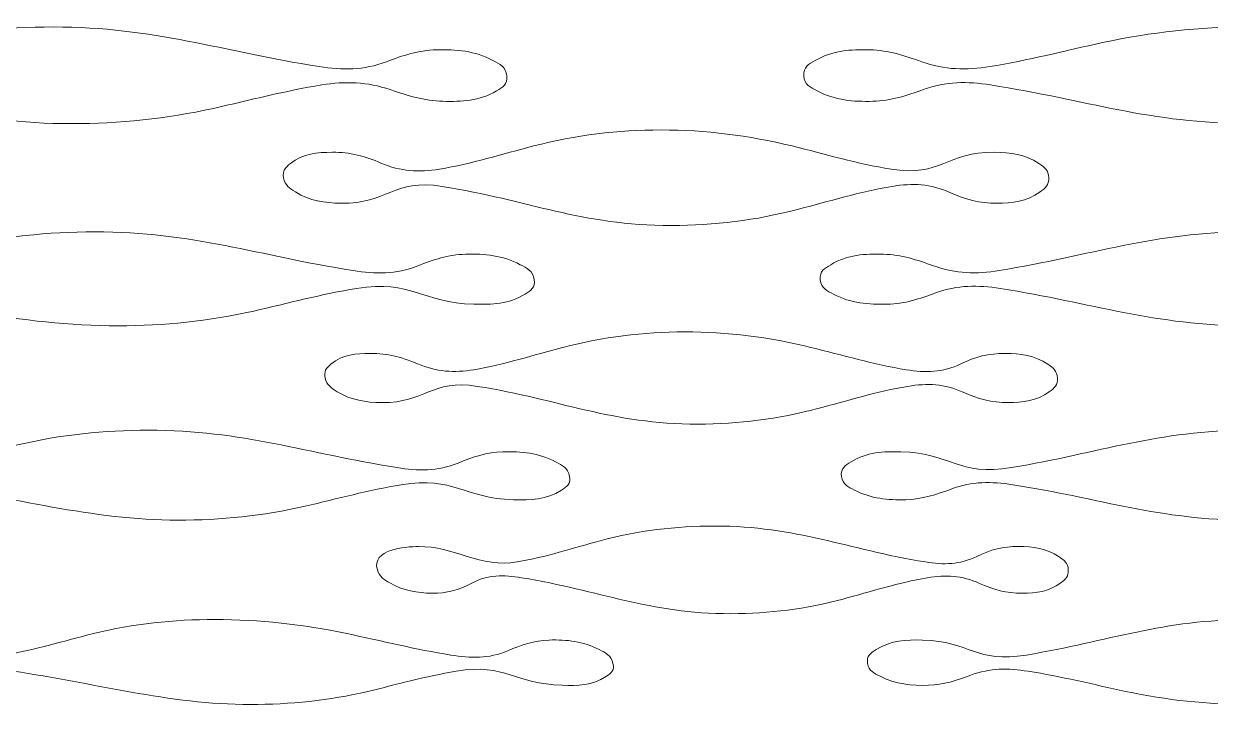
# Model space of a CAD drawing. Header units: centimetres. Extents: x -29.7 to 21.6, y -14.4 to 13.7.
# Drawn here: x -17.531 to -14.501, y -12.594 to -10.849 of the extents above; entities that cross this region are included whole.
import ezdxf

# ---------------------------------------------------------------- set-up
doc = ezdxf.new("R2010")
doc.units = ezdxf.units.CM
doc.header["$MEASUREMENT"] = 0
doc.layers.add('Layer 1', color=7, linetype='Continuous')

msp = doc.modelspace()

# ---------------------------------------------------------------- linework, layer by layer
at = {"layer": 'Layer 1', "color": 1, "lineweight": 9}
for points, knots in [([(-19.38621, -4.44965), (-19.38621, -7.29819), (-19.38621, -8.72246), (-19.13695, -10.14675), (-19.13695, -10.14675), (-18.88772, -11.57102), (-18.38924, -12.99531), (-16.39522, -14.41959)], [0, 0, 0, 0, 0.3333333, 0.3333333, 0.3333333, 0.3333333, 1, 1, 1, 1]), ([(-18.5736, -10.98202), (-18.57831, -10.96055), (-18.56633, -10.95267), (-18.55092, -10.94284), (-18.55092, -10.94284), (-18.50693, -10.91477), (-18.46353, -10.91444), (-18.41512, -10.91562), (-18.41512, -10.91562), (-18.27364, -10.91909), (-18.25201, -10.98282), (-18.10215, -10.95822), (-18.10215, -10.95822), (-18.00828, -10.94278), (-17.91671, -10.918), (-17.82412, -10.89717), (-17.82412, -10.89717), (-17.70201, -10.86969), (-17.58052, -10.8573), (-17.45549, -10.8573)], [0, 0, 0, 0, 0.1666667, 0.1666667, 0.1666667, 0.1666667, 0.3333333, 0.3333333, 0.3333333, 0.3333333, 0.5, 0.5, 0.5, 0.5, 0.6666667, 0.6666667, 0.6666667, 0.6666667, 1, 1, 1, 1]), ([(-16.29776, -10.98202), (-16.30012, -10.95846), (-16.3156, -10.95204), (-16.33288, -10.94284), (-16.33288, -10.94284), (-16.38001, -10.91788), (-16.42618, -10.91435), (-16.47734, -10.91562), (-16.47734, -10.91562), (-16.5229, -10.91676), (-16.56338, -10.93009), (-16.60495, -10.94597), (-16.60495, -10.94597), (-16.66308, -10.96821), (-16.71721, -10.96753), (-16.77677, -10.95822), (-16.77677, -10.95822), (-17.02721, -10.91911), (-17.19655, -10.8573), (-17.45549, -10.8573)], [0, 0, 0, 0, 0.1666667, 0.1666667, 0.1666667, 0.1666667, 0.3333333, 0.3333333, 0.3333333, 0.3333333, 0.5, 0.5, 0.5, 0.5, 0.6666667, 0.6666667, 0.6666667, 0.6666667, 1, 1, 1, 1]), ([(-15.53915, -10.98202), (-15.54049, -10.95917), (-15.52652, -10.95226), (-15.51025, -10.94284), (-15.51025, -10.94284), (-15.46466, -10.91644), (-15.41989, -10.9144), (-15.37014, -10.91562), (-15.37014, -10.91562), (-15.32305, -10.91676), (-15.28092, -10.9304), (-15.23769, -10.94597), (-15.23769, -10.94597), (-15.17904, -10.96714), (-15.12422, -10.96789), (-15.06393, -10.95822), (-15.06393, -10.95822), (-14.96686, -10.94268), (-14.87201, -10.918), (-14.77622, -10.89717), (-14.77622, -10.89717), (-14.65195, -10.87016), (-14.52833, -10.8573), (-14.40121, -10.8573)], [0, 0, 0, 0, 0.1428571, 0.1428571, 0.1428571, 0.1428571, 0.2857143, 0.2857143, 0.2857143, 0.2857143, 0.4285714, 0.4285714, 0.4285714, 0.4285714, 0.5714286, 0.5714286, 0.5714286, 0.5714286, 0.7142857, 0.7142857, 0.7142857, 0.7142857, 1, 1, 1, 1]), ([(-18.5736, -10.98202), (-18.56672, -11.00526), (-18.5498, -11.01148), (-18.53115, -11.02032), (-18.53115, -11.02032), (-18.48264, -11.04331), (-18.43505, -11.04824), (-18.38278, -11.04694), (-18.38278, -11.04694), (-18.33909, -11.04588), (-18.30051, -11.03308), (-18.26091, -11.01724), (-18.26091, -11.01724), (-18.20343, -10.9943), (-18.15009, -10.99649), (-18.09144, -11.00529), (-18.09144, -11.00529), (-17.84002, -11.04299), (-17.66885, -11.10397), (-17.40942, -11.10397)], [0, 0, 0, 0, 0.1666667, 0.1666667, 0.1666667, 0.1666667, 0.3333333, 0.3333333, 0.3333333, 0.3333333, 0.5, 0.5, 0.5, 0.5, 0.6666667, 0.6666667, 0.6666667, 0.6666667, 1, 1, 1, 1]), ([(-16.29776, -10.98202), (-16.29482, -11.00408), (-16.30807, -11.01101), (-16.32372, -11.02032), (-16.32372, -11.02032), (-16.36823, -11.04682), (-16.41198, -11.04812), (-16.46062, -11.04694), (-16.46062, -11.04694), (-16.50824, -11.04578), (-16.55124, -11.03226), (-16.59527, -11.01724), (-16.59527, -11.01724), (-16.65414, -10.9972), (-16.70935, -10.99557), (-16.7699, -11.00529), (-16.7699, -11.00529), (-16.86337, -11.02028), (-16.95456, -11.04446), (-17.04669, -11.06499), (-17.04669, -11.06499), (-17.16686, -11.09176), (-17.28642, -11.10397), (-17.40942, -11.10397)], [0, 0, 0, 0, 0.1428571, 0.1428571, 0.1428571, 0.1428571, 0.2857143, 0.2857143, 0.2857143, 0.2857143, 0.4285714, 0.4285714, 0.4285714, 0.4285714, 0.5714286, 0.5714286, 0.5714286, 0.5714286, 0.7142857, 0.7142857, 0.7142857, 0.7142857, 1, 1, 1, 1]), ([(-15.53915, -10.98202), (-15.53728, -11.00529), (-15.52194, -11.01135), (-15.50495, -11.02032), (-15.50495, -11.02032), (-15.45844, -11.04488), (-15.41278, -11.04816), (-15.36235, -11.04694), (-15.36235, -11.04694), (-15.31666, -11.04583), (-15.27588, -11.03262), (-15.23406, -11.01724), (-15.23406, -11.01724), (-15.17586, -10.99586), (-15.1216, -10.99604), (-15.062, -11.00529), (-15.062, -11.00529), (-14.81729, -11.04322), (-14.6543, -11.10397), (-14.40121, -11.10397)], [0, 0, 0, 0, 0.1666667, 0.1666667, 0.1666667, 0.1666667, 0.3333333, 0.3333333, 0.3333333, 0.3333333, 0.5, 0.5, 0.5, 0.5, 0.6666667, 0.6666667, 0.6666667, 0.6666667, 1, 1, 1, 1]), ([(-15.90358, -11.12024), (-16.01466, -11.12024), (-16.12159, -11.13333), (-16.22923, -11.16111), (-16.22923, -11.16111), (-16.30905, -11.18173), (-16.38753, -11.20662), (-16.46932, -11.22019), (-16.46932, -11.22019), (-16.52221, -11.22898), (-16.56868, -11.22617), (-16.6188, -11.20463), (-16.6188, -11.20463), (-16.65902, -11.18731), (-16.6982, -11.17664), (-16.74267, -11.17718), (-16.74267, -11.17718), (-16.78205, -11.17764), (-16.81657, -11.17936), (-16.85031, -11.20589), (-16.85031, -11.20589), (-16.86295, -11.2158), (-16.87083, -11.22449), (-16.86766, -11.24222)], [0, 0, 0, 0, 0.1428571, 0.1428571, 0.1428571, 0.1428571, 0.2857143, 0.2857143, 0.2857143, 0.2857143, 0.4285714, 0.4285714, 0.4285714, 0.4285714, 0.5714286, 0.5714286, 0.5714286, 0.5714286, 0.7142857, 0.7142857, 0.7142857, 0.7142857, 1, 1, 1, 1]), ([(-15.90358, -11.12024), (-15.78959, -11.12024), (-15.67975, -11.13406), (-15.5691, -11.16111), (-15.5691, -11.16111), (-15.48502, -11.18168), (-15.40211, -11.20644), (-15.31623, -11.22019), (-15.31623, -11.22019), (-15.18729, -11.24085), (-15.17456, -11.17571), (-15.05215, -11.17718), (-15.05215, -11.17718), (-15.01091, -11.17768), (-14.97456, -11.18155), (-14.93839, -11.20589), (-14.93839, -11.20589), (-14.92451, -11.21518), (-14.91384, -11.2232), (-14.91316, -11.24222)], [0, 0, 0, 0, 0.1666667, 0.1666667, 0.1666667, 0.1666667, 0.3333333, 0.3333333, 0.3333333, 0.3333333, 0.5, 0.5, 0.5, 0.5, 0.6666667, 0.6666667, 0.6666667, 0.6666667, 1, 1, 1, 1]), ([(-16.86766, -11.24222), (-16.86426, -11.26152), (-16.85221, -11.26941), (-16.83745, -11.27854), (-16.83745, -11.27854), (-16.80014, -11.30161), (-16.76284, -11.30674), (-16.72065, -11.30725), (-16.72065, -11.30725), (-16.60276, -11.30863), (-16.58698, -11.24449), (-16.46267, -11.26424), (-16.46267, -11.26424), (-16.2418, -11.29932), (-16.10725, -11.36418), (-15.87727, -11.36418)], [0, 0, 0, 0, 0.2, 0.2, 0.2, 0.2, 0.4, 0.4, 0.4, 0.4, 0.6, 0.6, 0.6, 0.6, 1, 1, 1, 1]), ([(-14.91316, -11.24222), (-14.91247, -11.26082), (-14.92222, -11.26904), (-14.93554, -11.27854), (-14.93554, -11.27854), (-14.97053, -11.30348), (-15.00588, -11.30675), (-15.04616, -11.30725), (-15.04616, -11.30725), (-15.08939, -11.30775), (-15.12717, -11.29739), (-15.16594, -11.2798), (-15.16594, -11.2798), (-15.21543, -11.25737), (-15.26122, -11.25565), (-15.31339, -11.26424), (-15.31339, -11.26424), (-15.39583, -11.27779), (-15.47504, -11.30253), (-15.55544, -11.3233), (-15.55544, -11.3233), (-15.66182, -11.35078), (-15.7674, -11.36418), (-15.87727, -11.36418)], [0, 0, 0, 0, 0.1428571, 0.1428571, 0.1428571, 0.1428571, 0.2857143, 0.2857143, 0.2857143, 0.2857143, 0.4285714, 0.4285714, 0.4285714, 0.4285714, 0.5714286, 0.5714286, 0.5714286, 0.5714286, 0.7142857, 0.7142857, 0.7142857, 0.7142857, 1, 1, 1, 1]), ([(-18.41938, -11.5024), (-18.42524, -11.48254), (-18.41523, -11.47406), (-18.40063, -11.46411), (-18.40063, -11.46411), (-18.35903, -11.43572), (-18.31789, -11.43633), (-18.27181, -11.43747), (-18.27181, -11.43747), (-18.13343, -11.44091), (-18.1139, -11.50392), (-17.96704, -11.47914), (-17.96704, -11.47914), (-17.87778, -11.46408), (-17.79096, -11.4398), (-17.70309, -11.41944), (-17.70309, -11.41944), (-17.58612, -11.39233), (-17.4697, -11.38044), (-17.34981, -11.38044)], [0, 0, 0, 0, 0.1666667, 0.1666667, 0.1666667, 0.1666667, 0.3333333, 0.3333333, 0.3333333, 0.3333333, 0.5, 0.5, 0.5, 0.5, 0.6666667, 0.6666667, 0.6666667, 0.6666667, 1, 1, 1, 1]), ([(-16.22765, -11.5024), (-16.23073, -11.47956), (-16.24588, -11.4731), (-16.26294, -11.46411), (-16.26294, -11.46411), (-16.30866, -11.43999), (-16.35353, -11.43623), (-16.40321, -11.43747), (-16.40321, -11.43747), (-16.44687, -11.43858), (-16.4854, -11.45155), (-16.52499, -11.46716), (-16.52499, -11.46716), (-16.58089, -11.48922), (-16.63273, -11.48815), (-16.69005, -11.47914), (-16.69005, -11.47914), (-16.93358, -11.44081), (-17.0979, -11.38044), (-17.34981, -11.38044)], [0, 0, 0, 0, 0.1666667, 0.1666667, 0.1666667, 0.1666667, 0.3333333, 0.3333333, 0.3333333, 0.3333333, 0.5, 0.5, 0.5, 0.5, 0.6666667, 0.6666667, 0.6666667, 0.6666667, 1, 1, 1, 1]), ([(-15.49709, -11.5024), (-15.49886, -11.48045), (-15.48573, -11.47341), (-15.4701, -11.46411), (-15.4701, -11.46411), (-15.4264, -11.43809), (-15.38343, -11.43628), (-15.33555, -11.43747), (-15.33555, -11.43747), (-15.28993, -11.43861), (-15.24917, -11.45197), (-15.20738, -11.46716), (-15.20738, -11.46716), (-15.15076, -11.48776), (-15.09797, -11.48863), (-15.03975, -11.47914), (-15.03975, -11.47914), (-14.80299, -11.44058), (-14.64671, -11.38044), (-14.40121, -11.38044)], [0, 0, 0, 0, 0.1666667, 0.1666667, 0.1666667, 0.1666667, 0.3333333, 0.3333333, 0.3333333, 0.3333333, 0.5, 0.5, 0.5, 0.5, 0.6666667, 0.6666667, 0.6666667, 0.6666667, 1, 1, 1, 1]), ([(-18.41938, -11.5024), (-18.41064, -11.52449), (-18.39362, -11.53087), (-18.37483, -11.53939), (-18.37483, -11.53939), (-18.32731, -11.56095), (-18.28068, -11.56632), (-18.22962, -11.56507), (-18.22962, -11.56507), (-18.18839, -11.56407), (-18.15222, -11.55186), (-18.11508, -11.53641), (-18.11508, -11.53641), (-18.06005, -11.51353), (-18.00913, -11.51654), (-17.95303, -11.52486), (-17.95303, -11.52486), (-17.85345, -11.53965), (-17.75568, -11.56269), (-17.65717, -11.58247), (-17.65717, -11.58247), (-17.53529, -11.60694), (-17.4141, -11.62009), (-17.28966, -11.62009)], [0, 0, 0, 0, 0.1428571, 0.1428571, 0.1428571, 0.1428571, 0.2857143, 0.2857143, 0.2857143, 0.2857143, 0.4285714, 0.4285714, 0.4285714, 0.4285714, 0.5714286, 0.5714286, 0.5714286, 0.5714286, 0.7142857, 0.7142857, 0.7142857, 0.7142857, 1, 1, 1, 1]), ([(-16.22765, -11.5024), (-16.22393, -11.52326), (-16.2361, -11.53026), (-16.25093, -11.53939), (-16.25093, -11.53939), (-16.29331, -11.56539), (-16.335, -11.5662), (-16.38135, -11.56507), (-16.38135, -11.56507), (-16.51534, -11.56181), (-16.53936, -11.50186), (-16.68108, -11.52486), (-16.68108, -11.52486), (-16.76984, -11.53927), (-16.85637, -11.56262), (-16.94382, -11.58247), (-16.94382, -11.58247), (-17.0584, -11.60848), (-17.17232, -11.62009), (-17.28966, -11.62009)], [0, 0, 0, 0, 0.1666667, 0.1666667, 0.1666667, 0.1666667, 0.3333333, 0.3333333, 0.3333333, 0.3333333, 0.5, 0.5, 0.5, 0.5, 0.6666667, 0.6666667, 0.6666667, 0.6666667, 1, 1, 1, 1]), ([(-15.49709, -11.5024), (-15.49467, -11.52489), (-15.47975, -11.53074), (-15.46319, -11.53939), (-15.46319, -11.53939), (-15.41822, -11.56285), (-15.3741, -11.56625), (-15.32537, -11.56507), (-15.32537, -11.56507), (-15.28161, -11.564), (-15.24263, -11.55128), (-15.20257, -11.53641), (-15.20257, -11.53641), (-15.14664, -11.51565), (-15.09453, -11.51599), (-15.03723, -11.52486), (-15.03723, -11.52486), (-14.80142, -11.56143), (-14.64508, -11.62009), (-14.40121, -11.62009)], [0, 0, 0, 0, 0.1666667, 0.1666667, 0.1666667, 0.1666667, 0.3333333, 0.3333333, 0.3333333, 0.3333333, 0.5, 0.5, 0.5, 0.5, 0.6666667, 0.6666667, 0.6666667, 0.6666667, 1, 1, 1, 1]), ([(-15.8432, -11.6358), (-15.9493, -11.6358), (-16.05129, -11.64823), (-16.15402, -11.67525), (-16.15402, -11.67525), (-16.22958, -11.69511), (-16.30385, -11.71917), (-16.38132, -11.73224), (-16.38132, -11.73224), (-16.43231, -11.74084), (-16.47705, -11.73766), (-16.52529, -11.7172), (-16.52529, -11.7172), (-16.56431, -11.70067), (-16.60233, -11.6902), (-16.64546, -11.69074), (-16.64546, -11.69074), (-16.68271, -11.69118), (-16.71535, -11.69215), (-16.74692, -11.71842), (-16.74692, -11.71842), (-16.75877, -11.72827), (-16.76538, -11.73695), (-16.76146, -11.7535)], [0, 0, 0, 0, 0.1428571, 0.1428571, 0.1428571, 0.1428571, 0.2857143, 0.2857143, 0.2857143, 0.2857143, 0.4285714, 0.4285714, 0.4285714, 0.4285714, 0.5714286, 0.5714286, 0.5714286, 0.5714286, 0.7142857, 0.7142857, 0.7142857, 0.7142857, 1, 1, 1, 1]), ([(-15.8432, -11.6358), (-15.73343, -11.6358), (-15.62759, -11.64919), (-15.52105, -11.67525), (-15.52105, -11.67525), (-15.43998, -11.69505), (-15.36012, -11.71894), (-15.27732, -11.73224), (-15.27732, -11.73224), (-15.2279, -11.74021), (-15.18464, -11.73985), (-15.1377, -11.7172), (-15.1377, -11.7172), (-15.10134, -11.69967), (-15.06593, -11.69023), (-15.02515, -11.69074), (-15.02515, -11.69074), (-14.98548, -11.69123), (-14.95049, -11.69507), (-14.91568, -11.71842), (-14.91568, -11.71842), (-14.90229, -11.72741), (-14.89201, -11.73516), (-14.8911, -11.7535)], [0, 0, 0, 0, 0.1428571, 0.1428571, 0.1428571, 0.1428571, 0.2857143, 0.2857143, 0.2857143, 0.2857143, 0.4285714, 0.4285714, 0.4285714, 0.4285714, 0.5714286, 0.5714286, 0.5714286, 0.5714286, 0.7142857, 0.7142857, 0.7142857, 0.7142857, 1, 1, 1, 1]), ([(-16.76146, -11.7535), (-16.75704, -11.77205), (-16.745, -11.77978), (-16.73039, -11.78854), (-16.73039, -11.78854), (-16.69417, -11.81033), (-16.65798, -11.81574), (-16.61713, -11.81624), (-16.61713, -11.81624), (-16.50565, -11.81758), (-16.49043, -11.75605), (-16.3728, -11.77474), (-16.3728, -11.77474), (-16.15991, -11.80858), (-16.03102, -11.87118), (-15.80936, -11.87118)], [0, 0, 0, 0, 0.2, 0.2, 0.2, 0.2, 0.4, 0.4, 0.4, 0.4, 0.6, 0.6, 0.6, 0.6, 1, 1, 1, 1]), ([(-14.8911, -11.7535), (-14.89024, -11.77127), (-14.89935, -11.77932), (-14.91204, -11.78854), (-14.91204, -11.78854), (-14.9453, -11.8127), (-14.97897, -11.81578), (-15.01739, -11.81624), (-15.01739, -11.81624), (-15.0589, -11.81673), (-15.09509, -11.80665), (-15.13233, -11.78976), (-15.13233, -11.78976), (-15.17973, -11.76825), (-15.22355, -11.76639), (-15.27363, -11.77474), (-15.27363, -11.77474), (-15.35197, -11.78778), (-15.42716, -11.81166), (-15.50348, -11.83172), (-15.50348, -11.83172), (-15.60454, -11.85829), (-15.70489, -11.87118), (-15.80936, -11.87118)], [0, 0, 0, 0, 0.1428571, 0.1428571, 0.1428571, 0.1428571, 0.2857143, 0.2857143, 0.2857143, 0.2857143, 0.4285714, 0.4285714, 0.4285714, 0.4285714, 0.5714286, 0.5714286, 0.5714286, 0.5714286, 0.7142857, 0.7142857, 0.7142857, 0.7142857, 1, 1, 1, 1]), ([(-18.22082, -12.00456), (-18.2435, -11.94721), (-18.12378, -11.94096), (-18.08677, -11.94191), (-18.08677, -11.94191), (-17.95376, -11.94526), (-17.93428, -12.00672), (-17.79289, -11.98211), (-17.79289, -11.98211), (-17.70957, -11.96761), (-17.62866, -11.94413), (-17.54671, -11.92451), (-17.54671, -11.92451), (-17.43619, -11.89806), (-17.32632, -11.88687), (-17.21297, -11.88687)], [0, 0, 0, 0, 0.2, 0.2, 0.2, 0.2, 0.4, 0.4, 0.4, 0.4, 0.6, 0.6, 0.6, 0.6, 1, 1, 1, 1]), ([(-16.13739, -12.00456), (-16.14136, -11.9827), (-16.15604, -11.97629), (-16.17271, -11.96759), (-16.17271, -11.96759), (-16.21666, -11.94467), (-16.25974, -11.94071), (-16.30748, -11.94191), (-16.30748, -11.94191), (-16.34866, -11.94296), (-16.38478, -11.95536), (-16.4219, -11.97055), (-16.4219, -11.97055), (-16.47492, -11.99225), (-16.52395, -11.99069), (-16.57824, -11.98211), (-16.57824, -11.98211), (-16.81248, -11.94508), (-16.97063, -11.88687), (-17.21297, -11.88687)], [0, 0, 0, 0, 0.1666667, 0.1666667, 0.1666667, 0.1666667, 0.3333333, 0.3333333, 0.3333333, 0.3333333, 0.5, 0.5, 0.5, 0.5, 0.6666667, 0.6666667, 0.6666667, 0.6666667, 1, 1, 1, 1]), ([(-15.44293, -12.00456), (-15.44519, -11.98377), (-15.43311, -11.9767), (-15.41825, -11.96759), (-15.41825, -11.96759), (-15.37698, -11.94225), (-15.33634, -11.94077), (-15.29087, -11.94191), (-15.29087, -11.94191), (-15.16159, -11.94519), (-15.14582, -12.00485), (-15.00856, -11.98211), (-15.00856, -11.98211), (-14.78299, -11.94473), (-14.63532, -11.88687), (-14.40121, -11.88687)], [0, 0, 0, 0, 0.2, 0.2, 0.2, 0.2, 0.4, 0.4, 0.4, 0.4, 0.6, 0.6, 0.6, 0.6, 1, 1, 1, 1]), ([(-18.22082, -12.00456), (-18.21031, -12.02511), (-18.19322, -12.03159), (-18.1744, -12.03971), (-18.1744, -12.03971), (-18.12836, -12.05961), (-18.08316, -12.06536), (-18.03377, -12.06414), (-18.03377, -12.06414), (-17.99555, -12.06319), (-17.96226, -12.05182), (-17.92806, -12.03689), (-17.92806, -12.03689), (-17.87609, -12.01425), (-17.82818, -12.01817), (-17.77535, -12.02591), (-17.77535, -12.02591), (-17.56285, -12.05702), (-17.35642, -12.11646), (-17.13748, -12.11646)], [0, 0, 0, 0, 0.1666667, 0.1666667, 0.1666667, 0.1666667, 0.3333333, 0.3333333, 0.3333333, 0.3333333, 0.5, 0.5, 0.5, 0.5, 0.6666667, 0.6666667, 0.6666667, 0.6666667, 1, 1, 1, 1]), ([(-16.13739, -12.00456), (-16.13291, -12.02387), (-16.14378, -12.03091), (-16.15765, -12.03971), (-16.15765, -12.03971), (-16.19735, -12.06498), (-16.2365, -12.0652), (-16.28008, -12.06414), (-16.28008, -12.06414), (-16.40829, -12.06103), (-16.43136, -12.00364), (-16.56698, -12.02591), (-16.56698, -12.02591), (-16.65001, -12.03954), (-16.73082, -12.06179), (-16.81255, -12.08068), (-16.81255, -12.08068), (-16.92016, -12.10563), (-17.02721, -12.11646), (-17.13748, -12.11646)], [0, 0, 0, 0, 0.1666667, 0.1666667, 0.1666667, 0.1666667, 0.3333333, 0.3333333, 0.3333333, 0.3333333, 0.5, 0.5, 0.5, 0.5, 0.6666667, 0.6666667, 0.6666667, 0.6666667, 1, 1, 1, 1]), ([(-15.44293, -12.00456), (-15.43995, -12.02596), (-15.42555, -12.03153), (-15.40965, -12.03971), (-15.40965, -12.03971), (-15.36671, -12.06179), (-15.32458, -12.06528), (-15.27807, -12.06414), (-15.27807, -12.06414), (-15.23674, -12.06312), (-15.19998, -12.05107), (-15.16222, -12.03689), (-15.16222, -12.03689), (-15.1092, -12.01699), (-15.05974, -12.01751), (-15.00541, -12.02591), (-15.00541, -12.02591), (-14.78119, -12.06062), (-14.6331, -12.11646), (-14.40121, -12.11646)], [0, 0, 0, 0, 0.1666667, 0.1666667, 0.1666667, 0.1666667, 0.3333333, 0.3333333, 0.3333333, 0.3333333, 0.5, 0.5, 0.5, 0.5, 0.6666667, 0.6666667, 0.6666667, 0.6666667, 1, 1, 1, 1]), ([(-15.76654, -12.13141), (-15.8664, -12.13141), (-15.9623, -12.14302), (-16.05892, -12.1689), (-16.05892, -12.1689), (-16.12931, -12.18777), (-16.19839, -12.2107), (-16.27066, -12.2231), (-16.27066, -12.2231), (-16.36302, -12.23896), (-16.43529, -12.18257), (-16.52268, -12.18365), (-16.52268, -12.18365), (-16.55707, -12.18406), (-16.64412, -12.19124), (-16.62809, -12.24331)], [0, 0, 0, 0, 0.2, 0.2, 0.2, 0.2, 0.4, 0.4, 0.4, 0.4, 0.6, 0.6, 0.6, 0.6, 1, 1, 1, 1]), ([(-15.76654, -12.13141), (-15.5562, -12.13141), (-15.43036, -12.19052), (-15.22836, -12.2231), (-15.22836, -12.2231), (-15.18179, -12.23061), (-15.14104, -12.23051), (-15.09686, -12.20881), (-15.09686, -12.20881), (-15.06273, -12.19206), (-15.0294, -12.18317), (-14.99101, -12.18365), (-14.99101, -12.18365), (-14.95334, -12.1841), (-14.92016, -12.1879), (-14.88717, -12.20995), (-14.88717, -12.20995), (-14.8744, -12.2185), (-14.86452, -12.22591), (-14.86341, -12.24331)], [0, 0, 0, 0, 0.1666667, 0.1666667, 0.1666667, 0.1666667, 0.3333333, 0.3333333, 0.3333333, 0.3333333, 0.5, 0.5, 0.5, 0.5, 0.6666667, 0.6666667, 0.6666667, 0.6666667, 1, 1, 1, 1]), ([(-16.62809, -12.24331), (-16.62265, -12.26084), (-16.61071, -12.26831), (-16.59641, -12.27663), (-16.59641, -12.27663), (-16.56162, -12.29685), (-16.52692, -12.30251), (-16.48785, -12.30297), (-16.48785, -12.30297), (-16.45143, -12.30342), (-16.42029, -12.29515), (-16.38842, -12.2778), (-16.38842, -12.2778), (-16.34525, -12.25427), (-16.30562, -12.2563), (-16.26015, -12.26351), (-16.26015, -12.26351), (-16.05773, -12.29566), (-15.93569, -12.35521), (-15.72491, -12.35521)], [0, 0, 0, 0, 0.1666667, 0.1666667, 0.1666667, 0.1666667, 0.3333333, 0.3333333, 0.3333333, 0.3333333, 0.5, 0.5, 0.5, 0.5, 0.6666667, 0.6666667, 0.6666667, 0.6666667, 1, 1, 1, 1]), ([(-14.86341, -12.24331), (-14.86232, -12.26005), (-14.87074, -12.26779), (-14.88265, -12.27663), (-14.88265, -12.27663), (-14.91378, -12.2997), (-14.94533, -12.30255), (-14.98143, -12.30297), (-14.98143, -12.30297), (-15.02077, -12.30345), (-15.05503, -12.29374), (-15.09025, -12.2778), (-15.09025, -12.2778), (-15.13502, -12.25751), (-15.17642, -12.25552), (-15.22378, -12.26351), (-15.22378, -12.26351), (-15.29709, -12.27587), (-15.36733, -12.29859), (-15.43867, -12.3177), (-15.43867, -12.3177), (-15.53322, -12.34303), (-15.62705, -12.35521), (-15.72491, -12.35521)], [0, 0, 0, 0, 0.1428571, 0.1428571, 0.1428571, 0.1428571, 0.2857143, 0.2857143, 0.2857143, 0.2857143, 0.4285714, 0.4285714, 0.4285714, 0.4285714, 0.5714286, 0.5714286, 0.5714286, 0.5714286, 0.7142857, 0.7142857, 0.7142857, 0.7142857, 1, 1, 1, 1]), ([(-17.97643, -12.48204), (-18.00193, -12.43224), (-17.89219, -12.4216), (-17.85799, -12.42247), (-17.85799, -12.42247), (-17.76275, -12.42488), (-17.67968, -12.47896), (-17.57819, -12.46069), (-17.57819, -12.46069), (-17.50191, -12.44696), (-17.42804, -12.42454), (-17.35309, -12.40592), (-17.35309, -12.40592), (-17.25045, -12.38041), (-17.14844, -12.37013), (-17.04305, -12.37013)], [0, 0, 0, 0, 0.2, 0.2, 0.2, 0.2, 0.4, 0.4, 0.4, 0.4, 0.6, 0.6, 0.6, 0.6, 1, 1, 1, 1]), ([(-16.02635, -12.48204), (-16.03113, -12.46146), (-16.04526, -12.45516), (-16.06137, -12.44688), (-16.06137, -12.44688), (-16.103, -12.42551), (-16.14385, -12.42129), (-16.18917, -12.42247), (-16.18917, -12.42247), (-16.22733, -12.42345), (-16.26051, -12.43513), (-16.29471, -12.44972), (-16.29471, -12.44972), (-16.34417, -12.47082), (-16.38979, -12.46874), (-16.44045, -12.46069), (-16.44045, -12.46069), (-16.53004, -12.44649), (-16.61778, -12.42449), (-16.70638, -12.40592), (-16.70638, -12.40592), (-16.81795, -12.3825), (-16.92892, -12.37013), (-17.04305, -12.37013)], [0, 0, 0, 0, 0.1428571, 0.1428571, 0.1428571, 0.1428571, 0.2857143, 0.2857143, 0.2857143, 0.2857143, 0.4285714, 0.4285714, 0.4285714, 0.4285714, 0.5714286, 0.5714286, 0.5714286, 0.5714286, 0.7142857, 0.7142857, 0.7142857, 0.7142857, 1, 1, 1, 1]), ([(-15.37629, -12.48204), (-15.37901, -12.46272), (-15.36818, -12.45568), (-15.35437, -12.44688), (-15.35437, -12.44688), (-15.31598, -12.4225), (-15.27811, -12.42139), (-15.23566, -12.42247), (-15.23566, -12.42247), (-15.11303, -12.4256), (-15.10056, -12.4827), (-14.9701, -12.46069), (-14.9701, -12.46069), (-14.75851, -12.42499), (-14.62112, -12.37013), (-14.40121, -12.37013)], [0, 0, 0, 0, 0.2, 0.2, 0.2, 0.2, 0.4, 0.4, 0.4, 0.4, 0.6, 0.6, 0.6, 0.6, 1, 1, 1, 1]), ([(-17.97643, -12.48204), (-17.96445, -12.50075), (-17.94744, -12.50736), (-17.92874, -12.51504), (-17.92874, -12.51504), (-17.8847, -12.53311), (-17.84149, -12.53914), (-17.79436, -12.53796), (-17.79436, -12.53796), (-17.75958, -12.5371), (-17.72957, -12.52664), (-17.69877, -12.5124), (-17.69877, -12.5124), (-17.65046, -12.49005), (-17.60614, -12.49501), (-17.55715, -12.50209), (-17.55715, -12.50209), (-17.35567, -12.53119), (-17.15993, -12.58709), (-16.95243, -12.58709)], [0, 0, 0, 0, 0.1666667, 0.1666667, 0.1666667, 0.1666667, 0.3333333, 0.3333333, 0.3333333, 0.3333333, 0.5, 0.5, 0.5, 0.5, 0.6666667, 0.6666667, 0.6666667, 0.6666667, 1, 1, 1, 1]), ([(-16.02635, -12.48204), (-16.02124, -12.49952), (-16.03054, -12.50657), (-16.04327, -12.51504), (-16.04327, -12.51504), (-16.07982, -12.53932), (-16.11595, -12.53894), (-16.15624, -12.53796), (-16.15624, -12.53796), (-16.27698, -12.53502), (-16.29908, -12.48075), (-16.42697, -12.50209), (-16.42697, -12.50209), (-16.5032, -12.51483), (-16.57733, -12.53571), (-16.6523, -12.55349), (-16.6523, -12.55349), (-16.75167, -12.57709), (-16.85051, -12.58709), (-16.95243, -12.58709)], [0, 0, 0, 0, 0.1666667, 0.1666667, 0.1666667, 0.1666667, 0.3333333, 0.3333333, 0.3333333, 0.3333333, 0.5, 0.5, 0.5, 0.5, 0.6666667, 0.6666667, 0.6666667, 0.6666667, 1, 1, 1, 1]), ([(-15.37629, -12.48204), (-15.37283, -12.50208), (-15.35911, -12.50736), (-15.34396, -12.51504), (-15.34396, -12.51504), (-15.30361, -12.53551), (-15.26397, -12.53904), (-15.22027, -12.53796), (-15.22027, -12.53796), (-15.18189, -12.53701), (-15.14775, -12.52572), (-15.11273, -12.5124), (-15.11273, -12.5124), (-15.06321, -12.49355), (-15.01707, -12.49424), (-14.96634, -12.50209), (-14.96634, -12.50209), (-14.88229, -12.5151), (-14.80001, -12.53577), (-14.71701, -12.55349), (-14.71701, -12.55349), (-14.61238, -12.57587), (-14.50827, -12.58709), (-14.40121, -12.58709)], [0, 0, 0, 0, 0.1428571, 0.1428571, 0.1428571, 0.1428571, 0.2857143, 0.2857143, 0.2857143, 0.2857143, 0.4285714, 0.4285714, 0.4285714, 0.4285714, 0.5714286, 0.5714286, 0.5714286, 0.5714286, 0.7142857, 0.7142857, 0.7142857, 0.7142857, 1, 1, 1, 1])]:
    msp.add_open_spline(points, degree=3, knots=knots, dxfattribs=at)

doc.saveas('drawing.dxf')
